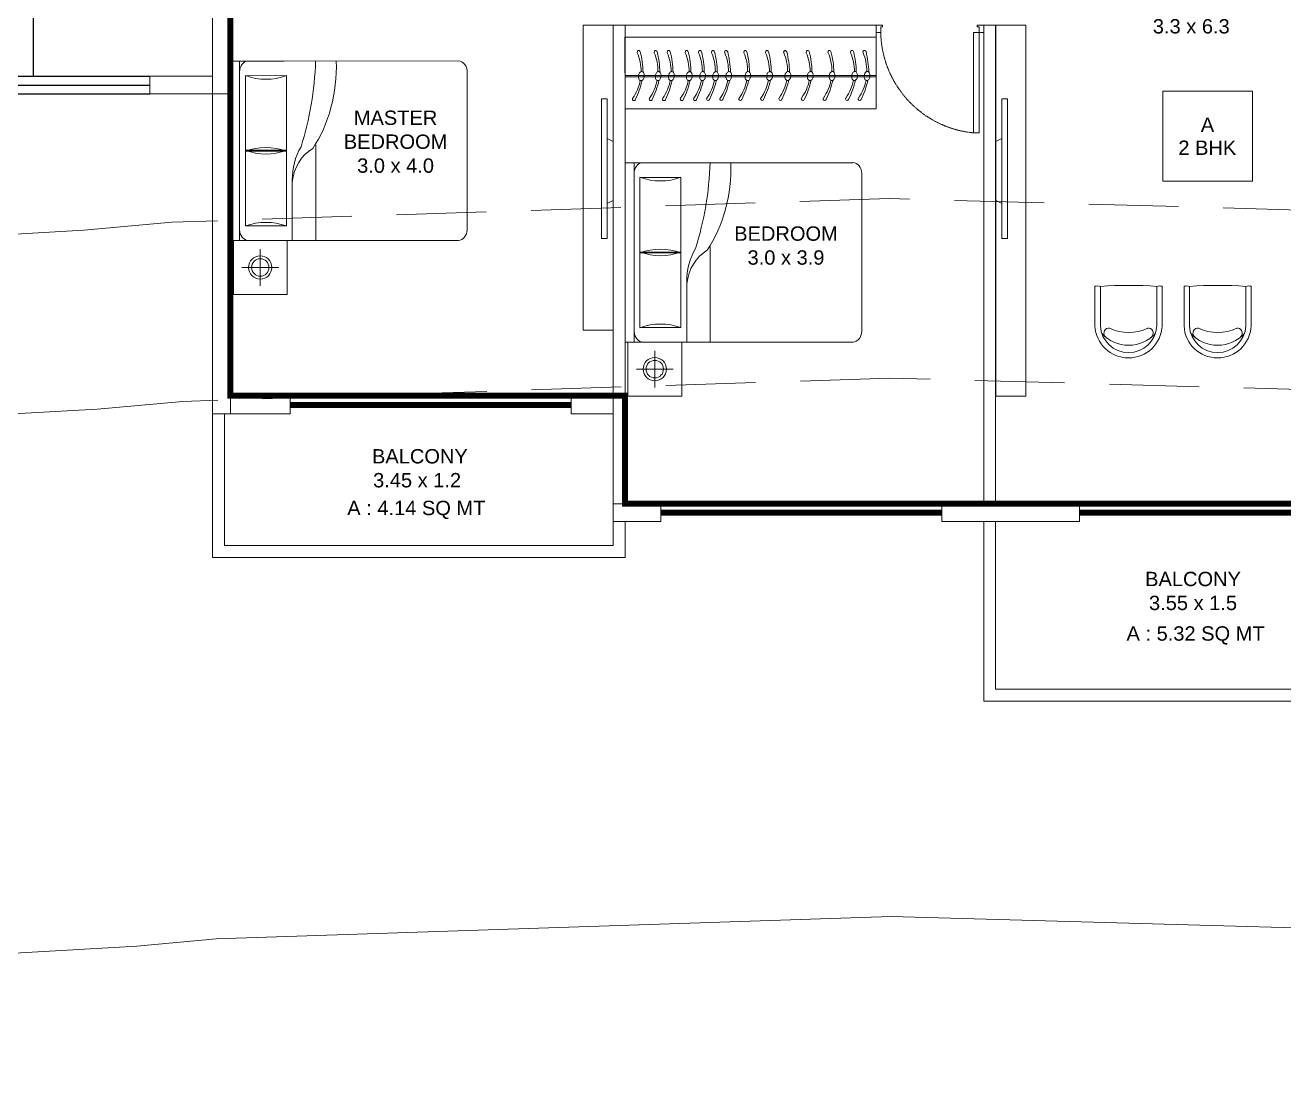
# Model space of a CAD drawing. Header units: inches. Extents: x 27644242 to 29761523, y -859349 to 216979.
# Drawn here: x 29077295 to 29087823, y -807284 to -798443 of the extents above; entities that cross this region are included whole.
import ezdxf

# ---------------------------------------------------------------- set-up
doc = ezdxf.new("R2010")
doc.units = ezdxf.units.IN
doc.header["$MEASUREMENT"] = 0
doc.set_wipeout_variables(frame=1)
doc.linetypes.add('01-Xref Col Podium Lvl-1$0$HIDDEN', pattern=[0.375, 0.25, -0.125])
doc.linetypes.add('DASHED', pattern=[0.75, 0.5, -0.25])
doc.layers.get('Defpoints').update_dxf_attribs({"color": 8})
for name, color, linetype, lineweight in [('DOOR', 4, 'Continuous', 0), ('ELEVATION', 40, 'Continuous', 13), ('FURN', 250, 'Continuous', 0), ('RVA Site Boundary', 17, 'Continuous', 15), ('WALL', 7, 'Continuous', 20), ('WINDOW', 162, 'Continuous', 13)]:
    doc.layers.add(name, color=color, linetype=linetype, lineweight=lineweight)
for name, color, linetype in [('KPA Elevation Line 3', 252, 'Continuous'), ('KPA General Plan Line', 1, 'Continuous'), ('KPA Glass', 152, 'Continuous'), ('KPA Stair Line', 253, 'Continuous'), ('KPA Text', 7, 'Continuous'), ('text', 7, 'Continuous')]:
    doc.layers.add(name, color=color, linetype=linetype)
doc.styles.add('AMITS', font='arial.ttf')
doc.styles.get("Standard").update_dxf_attribs({"font": 'swiss.ttf'})

# ---------------------------------------------------------------- blocks, each defined once
blk = doc.blocks.new('A$C69BC79EC')
for p, q in [((980, 3480), (230, 3230)), ((980, 1280), (980, 3480)), ((1730, 3230), (980, 3480)), ((2755, 3480), (2005, 3230)), ((2755, 1280), (2755, 3480)), ((3505, 3230), (2755, 3480))]:
    blk.add_line(p, q)
at = {"layer": 'KPA Elevation Line 3'}
for p, q in [((1730, 1280), (1730, 3480)), ((2005, 3480), (2005, 1280)), ((1730, 3205), (2005, 3205)), ((1730, 1280), (2005, 1280))]:
    blk.add_line(p, q, dxfattribs=at)
at = {"layer": 'KPA General Plan Line'}
blk.add_line((1730, -370), (230, -370), dxfattribs=at)
at = {"layer": 'KPA Glass', "ltscale": 500}
for p, q in [((2855, 4855), (755, 4855)), ((2855, 4780), (755, 4780)), ((2855, 4705), (755, 4705))]:
    blk.add_line(p, q, dxfattribs=at)
at = {"layer": 'KPA Stair Line', "ltscale": 500}
for p, q in [((1730, 3205), (1730, 4705)), ((2005, 3205), (2005, 4705)), ((1730, 1280), (1730, -220)), ((2005, 1280), (2005, -220))]:
    blk.add_line(p, q, dxfattribs=at)
at = {"layer": 'KPA Stair Line'}
for p, q in [((230, 3205), (1730, 3205)), ((2005, 3205), (3505, 3205)), ((230, 2930), (1730, 2930)), ((2005, 2930), (3505, 2930)), ((230, 2655), (1730, 2655)), ((2005, 2655), (3505, 2655)), ((230, 2380), (1730, 2380)), ((2005, 2380), (3505, 2380)), ((230, 2105), (1730, 2105)), ((2005, 2105), (3505, 2105)), ((230, 1830), (1730, 1830)), ((2005, 1830), (3505, 1830)), ((230, 1555), (1730, 1555)), ((2005, 1555), (3505, 1555)), ((230, 1280), (1730, 1280)), ((3505, 1280), (2005, 1280)), ((2005, 1280), (3505, 1280))]:
    blk.add_line(p, q, dxfattribs=at)
at = {"layer": 'WALL', "ltscale": 500}
for p, q in [((755, 4855), (80, 4855)), ((80, -370), (80, 4855)), ((755, 4705), (755, 4855)), ((2855, 4705), (2855, 4855)), ((3655, 4855), (2855, 4855)), ((3655, 4855), (3655, -370)), ((755, 4705), (230, 4705)), ((230, -370), (230, 4705)), ((3505, 4705), (2855, 4705)), ((3505, 4705), (3505, -220)), ((1730, -220), (3505, -220)), ((1730, -220), (1730, -370)), ((80, -370), (230, -370)), ((1730, -370), (3655, -370))]:
    blk.add_line(p, q, dxfattribs=at)
at = {"layer": 'KPA Text', "extrusion": (-0.021168, 5.594e-15, 0.999776)}
for s, p in [('DN', (-1023, 877, -18)), ('UP', (-1035, 2659, -55))]:
    blk.add_text(s, height=150, rotation=90, dxfattribs=at).set_placement(p)
blk = doc.blocks.new('DOOR_750')
at = {"layer": 'DOOR'}
for points in [[(-70, 50), (-32.5, 50), (-32.5, 750), (-70, 750)], [(-750, 50), (-717.5, 50), (-717.5, 12.5), (-705, 12.5), (-705, 0), (-750, 0)], [(0, 50), (-32.5, 50), (-32.5, 12.5), (-45, 12.5), (-45, 0), (0, 0)]]:
    blk.add_lwpolyline(points, close=True, dxfattribs=at)
at = {"layer": 'DOOR', "linetype": 'DASHED', "ltscale": 10}
blk.add_arc((-2.4, 38), 715.2, 95.4221, 179.04025, dxfattribs=at)
blk = doc.blocks.new('DNDNDNNDDN')
at = {"layer": 'FURN', "extrusion": (9.36485e-09, 6.40542e-09, 1)}
blk.add_line((172, 833, 0), (173, 233, 0), dxfattribs=at)
at = {"layer": 'FURN'}
for p, q in [((2273, 833, 0), (172, 833, 0)), ((2272, 833, 0), (2273, 233, 0)), ((2273, 564, 0), (173, 564, 0)), ((2273, 552, 0), (174, 552, 0)), ((2273, 233, 0), (173, 233, 0))]:
    blk.add_line(p, q, dxfattribs=at)
at = {"layer": 'FURN', "extrusion": (9.36485e-09, 6.40542e-09, 1)}
for points in [[(244, 520, 0.144333), (253, 521, 0.107177), (262, 529, 0.077818), (269, 540, 0.065016), (272, 555, 0.065016), (272, 570, 0.077818), (268, 583, 0.107177), (260, 592, 0.144333), (252, 595, 0.144333), (243, 594, 0.107177), (234, 586, 0.077818), (227, 575, 0.065016), (224, 560, 0.065016), (224, 545, 0.077818), (228, 533, 0.107177), (236, 523, 0.144333)], [(349, 520, 0.144333), (358, 521, 0.107177), (367, 529, 0.077818), (373, 540, 0.065016), (377, 555, 0.065016), (376, 570, 0.077818), (372, 583, 0.107177), (365, 592, 0.144333), (356, 595, 0.144333), (347, 594, 0.107177), (338, 586, 0.077818), (332, 575, 0.065016), (328, 560, 0.065016), (329, 545, 0.077818), (333, 533, 0.107177), (340, 523, 0.144333)], [(537, 520, 0.144333), (546, 522, 0.107177), (555, 529, 0.077818), (561, 540, 0.065016), (565, 555, 0.065016), (564, 570, 0.077818), (560, 583, 0.107177), (553, 592, 0.144333), (544, 596, 0.144333), (535, 594, 0.107177), (526, 586, 0.077818), (520, 575, 0.065016), (516, 560, 0.065016), (517, 545, 0.077818), (521, 533, 0.107177), (528, 523, 0.144333)], [(719, 520, 0.144333), (728, 522, 0.107177), (737, 529, 0.077818), (743, 540, 0.065016), (747, 555, 0.065016), (747, 571, 0.077818), (743, 583, 0.107177), (735, 592, 0.144333), (727, 596, 0.144333), (718, 594, 0.107177), (708, 586, 0.077818), (702, 575, 0.065016), (698, 560, 0.065016), (699, 545, 0.077818), (703, 533, 0.107177), (710, 523, 0.144333)], [(907, 520, 0.144333), (916, 522, 0.107177), (925, 529, 0.077818), (932, 540, 0.065016), (935, 555, 0.065016), (935, 571, 0.077818), (931, 583, 0.107177), (923, 592, 0.144333), (915, 596, 0.144333), (906, 594, 0.107177), (897, 586, 0.077818), (890, 575, 0.065016), (887, 560, 0.065016), (887, 545, 0.077818), (891, 533, 0.107177), (899, 523, 0.144333)], [(1059, 520, 0.144333), (1068, 522, 0.107177), (1078, 529, 0.077818), (1084, 541, 0.065016), (1087, 555, 0.065016), (1087, 571, 0.077818), (1083, 583, 0.107177), (1076, 592, 0.144333), (1067, 596, 0.144333), (1058, 594, 0.107177), (1049, 586, 0.077818), (1042, 575, 0.065016), (1039, 560, 0.065016), (1039, 545, 0.077818), (1043, 533, 0.107177), (1051, 524, 0.144333)], [(1242, 520, 0.144333), (1251, 522, 0.107177), (1260, 529, 0.077818), (1266, 541, 0.065016), (1270, 555, 0.065016), (1269, 571, 0.077818), (1265, 583, 0.107177), (1258, 592, 0.144333), (1249, 596, 0.144333), (1240, 594, 0.107177), (1231, 587, 0.077818), (1225, 575, 0.065016), (1221, 560, 0.065016), (1222, 545, 0.077818), (1226, 533, 0.107177), (1233, 524, 0.144333)], [(1401, 520, 0.144333), (1410, 522, 0.107177), (1419, 530, 0.077818), (1426, 541, 0.065016), (1429, 556, 0.065016), (1429, 571, 0.077818), (1425, 583, 0.107177), (1417, 592, 0.144333), (1409, 596, 0.144333), (1400, 594, 0.107177), (1390, 587, 0.077818), (1384, 575, 0.065016), (1381, 561, 0.065016), (1381, 545, 0.077818), (1385, 533, 0.107177), (1393, 524, 0.144333)], [(1512, 520, 0.144333), (1520, 522, 0.107177), (1530, 530, 0.077818), (1536, 541, 0.065016), (1540, 556, 0.065016), (1539, 571, 0.077818), (1535, 583, 0.107177), (1528, 592, 0.144333), (1519, 596, 0.144333), (1510, 594, 0.107177), (1501, 587, 0.077818), (1495, 575, 0.065016), (1491, 561, 0.065016), (1492, 545, 0.077818), (1496, 533, 0.107177), (1503, 524, 0.144333)], [(1620, 520, 0.144333), (1629, 522, 0.107177), (1639, 530, 0.077818), (1645, 541, 0.065016), (1648, 556, 0.065016), (1648, 571, 0.077818), (1644, 583, 0.107177), (1637, 593, 0.144333), (1628, 596, 0.144333), (1619, 594, 0.107177), (1610, 587, 0.077818), (1603, 576, 0.065016), (1600, 561, 0.065016), (1600, 545, 0.077818), (1604, 533, 0.107177), (1612, 524, 0.144333)], [(1731, 520, 0.144333), (1740, 522, 0.107177), (1749, 530, 0.077818), (1756, 541, 0.065016), (1759, 556, 0.065016), (1759, 571, 0.077818), (1755, 583, 0.107177), (1747, 593, 0.144333), (1739, 596, 0.144333), (1730, 594, 0.107177), (1720, 587, 0.077818), (1714, 576, 0.065016), (1711, 561, 0.065016), (1711, 545, 0.077818), (1715, 533, 0.107177), (1723, 524, 0.144333)], [(1881, 520, 0.144333), (1890, 522, 0.107177), (1899, 530, 0.077818), (1905, 541, 0.065016), (1909, 556, 0.065016), (1909, 571, 0.077818), (1905, 583, 0.107177), (1897, 593, 0.144333), (1889, 596, 0.144333), (1880, 594, 0.107177), (1870, 587, 0.077818), (1864, 576, 0.065016), (1860, 561, 0.065016), (1861, 545, 0.077818), (1865, 533, 0.107177), (1872, 524, 0.144333)], [(1991, 520, 0.144333), (2000, 522, 0.107177), (2010, 530, 0.077818), (2016, 541, 0.065016), (2020, 556, 0.065016), (2019, 571, 0.077818), (2015, 583, 0.107177), (2008, 593, 0.144333), (1999, 596, 0.144333), (1990, 594, 0.107177), (1981, 587, 0.077818), (1975, 576, 0.065016), (1971, 561, 0.065016), (1971, 545, 0.077818), (1975, 533, 0.107177), (1983, 524, 0.144333)], [(2132, 520, 0.144333), (2141, 522, 0.107177), (2151, 530, 0.077818), (2157, 541, 0.065016), (2160, 556, 0.065016), (2160, 571, 0.077818), (2156, 583, 0.107177), (2149, 593, 0.144333), (2140, 596, 0.144333), (2131, 594, 0.107177), (2122, 587, 0.077818), (2115, 576, 0.065016), (2112, 561, 0.065016), (2112, 545, 0.077818), (2116, 533, 0.107177), (2124, 524, 0.144333)]]:
    blk.add_lwpolyline(points, format="xyb", close=True, dxfattribs=at)
for points in [[(234, 525, 0.057952), (257, 354, 1.08017), (282, 363, -0.102886), (250, 520, -0.821198)], [(338, 525, 0.057952), (362, 354, 1.08017), (386, 363, -0.102886), (354, 520, -0.821198)], [(526, 525, 0.057952), (550, 354, 1.08017), (574, 363, -0.102886), (542, 520, -0.821198)], [(709, 525, 0.057952), (732, 354, 1.08017), (757, 363, -0.102886), (725, 520, -0.821198)], [(897, 525, 0.057952), (920, 355, 1.08017), (945, 363, -0.102886), (913, 521, -0.821198)], [(1049, 525, 0.057952), (1072, 355, 1.08017), (1097, 363, -0.102886), (1065, 521, -0.821198)], [(1231, 525, 0.057952), (1254, 355, 1.08017), (1279, 363, -0.102886), (1247, 521, -0.821198)], [(1391, 525, 0.057952), (1414, 355, 1.08017), (1439, 363, -0.102886), (1407, 521, -0.821198)], [(1501, 525, 0.057952), (1524, 355, 1.08017), (1549, 363, -0.102886), (1517, 521, -0.821198)], [(1610, 525, 0.057952), (1633, 355, 1.08017), (1658, 363, -0.102886), (1626, 521, -0.821198)], [(1721, 526, 0.057952), (1744, 355, 1.08017), (1769, 363, -0.102886), (1737, 521, -0.821198)], [(1871, 525, 0.057952), (1894, 355, 1.08017), (1919, 363, -0.102886), (1887, 521, -0.821198)], [(1981, 526, 0.057952), (2004, 355, 1.08017), (2029, 363, -0.102886), (1997, 521, -0.821198)], [(2122, 525, 0.057952), (2145, 355, 1.08017), (2170, 363, -0.102886), (2138, 521, -0.821198)]]:
    blk.add_lwpolyline(points, format="xyb", dxfattribs=at)
for centre, radius, start, end in [((967, 426, 0), 745, 153.8497, 167.1166), ((644, 515, 0), 395, 145.0214, 168.5184), ((310, 749, 0), 13.2, 325.0212, 153.8495), ((1072, 426, 0), 745, 153.8497, 167.1166), ((749, 515, 0), 395, 145.0214, 168.5184), ((415, 749, 0), 13.2, 325.0212, 153.8495), ((1260, 426, 0), 745, 153.8497, 167.1166), ((937, 515, 0), 395, 145.0214, 168.5184), ((603, 749, 0), 13.2, 325.0212, 153.8495), ((1442, 426, 0), 745, 153.8497, 167.1166), ((1119, 515, 0), 395, 145.0214, 168.5184), ((785, 749, 0), 13.2, 325.0212, 153.8495), ((1630, 427, 0), 745, 153.8497, 167.1166), ((1307, 515, 0), 395, 145.0214, 168.5184), ((973, 749, 0), 13.2, 325.0212, 153.8495), ((1783, 427, 0), 745, 153.8497, 167.1166), ((1460, 516, 0), 395, 145.0214, 168.5184), ((1125, 749, 0), 13.2, 325.0212, 153.8495), ((1965, 427, 0), 745, 153.8497, 167.1166), ((1642, 516, 0), 395, 145.0214, 168.5184), ((1308, 749, 0), 13.2, 325.0212, 153.8495), ((2124, 427, 0), 745, 153.8497, 167.1166), ((1801, 516, 0), 395, 145.0214, 168.5184), ((1467, 749, 0), 13.2, 325.0212, 153.8495), ((2235, 427, 0), 745, 153.8497, 167.1166), ((1912, 516, 0), 395, 145.0214, 168.5184), ((1578, 749, 0), 13.2, 325.0212, 153.8495), ((2344, 427, 0), 745, 153.8497, 167.1166), ((2020, 516, 0), 395, 145.0214, 168.5184), ((1686, 750, 0), 13.2, 325.0212, 153.8495), ((2454, 427, 0), 745, 153.8497, 167.1166), ((2131, 516, 0), 395, 145.0214, 168.5184), ((1797, 750, 0), 13.2, 325.0212, 153.8495), ((2604, 427, 0), 745, 153.8497, 167.1166), ((2281, 516, 0), 395, 145.0214, 168.5184), ((1947, 750, 0), 13.2, 325.0212, 153.8495), ((2715, 427, 0), 745, 153.8497, 167.1166), ((2392, 516, 0), 395, 145.0214, 168.5184), ((2057, 750, 0), 13.2, 325.0212, 153.8495), ((2856, 427, 0), 745, 153.8497, 167.1166), ((2532, 516, 0), 395, 145.0214, 168.5184), ((2198, 750, 0), 13.2, 325.0212, 153.8495)]:
    blk.add_arc(centre, radius, start, end, dxfattribs=at)
blk = doc.blocks.new('A$C700F438C')
at = {"layer": 'FURN', "color": 8, "extrusion": (-6.65399e-08, 5.27913e-08, 1)}
for p, q in [((0.073, 1.5, 0), (1.83, 1.5, 0)), ((1.98, 1.5, 0), (1.53, 1.5, 0)), ((1.98, 1.5, 0), (1.53, 1.5, 0)), ((1.98, 1.5, 0), (1.53, 1.5, 0)), ((1.904, 1.5, 0), (1.904, 0, 0)), ((0, 0.091, 0), (0, 1.409, 0)), ((1.855, 1.378, 0), (1.512, 1.378, 0)), ((1.512, 1.378, 0), (1.512, 0.747, 0)), ((1.855, 0.747, 0), (1.855, 1.378, 0)), ((1.267, 0.799, 0), (1.267, 0, 0)), ((1.512, 0.122, 0), (1.512, 0.754, 0)), ((1.512, 0.754, 0), (1.855, 0.754, 0)), ((1.512, 0.747, 0), (1.855, 0.747, 0)), ((1.855, 0.754, 0), (1.855, 0.122, 0)), ((1.463, 0.503, 0), (1.463, 0, 0)), ((1.855, 0.122, 0), (1.512, 0.122, 0)), ((1.83, 0, 0), (0.074, 0, 0)), ((1.904, 0, 0), (1.98, 0, 0))]:
    blk.add_line(p, q, dxfattribs=at)
at = {"layer": 'FURN', "linetype": 'Continuous', "lineweight": 0, "extrusion": (-6.65399e-08, 5.27913e-08, 1)}
blk.add_line((1.83, 0, 0), (1.917, 0, 0), dxfattribs=at)
at = {"layer": 'FURN', "color": 8, "extrusion": (6.65399e-08, -5.27913e-08, -1)}
for centre, major_axis, ratio, start_param, end_param in [((0.073, 1.409, 0), (0, -0.0914, 0), 0.803207, 1.570796, 3.141593), ((1.959, 1.454, 0), (0, -1.077, 0), 0.803207, 0.880587, 1.613256), ((3.067, 1.603, 0), (0, -2.243, 0), 0.803207, 1.197175, 1.525138), ((1.83, 1.409, 0), (0, -0.0914, 0), 0.803207, 3.141593, 4.712389), ((1.683, 2.11, 0), (0, -0.762, 0), 0.803207, -0.283794, 0.283794), ((0.669, 0.085, 0), (-0.705, -0.615, 0), 0.604617, 2.952061, 3.536756), ((-0.032, 0.19, 0), (-1.467, -0.494, 0), 0.581007, 3.019706, 3.343381), ((1.684, 0.015, 0), (0, -0.762, 0), 0.803207, 2.857799, 3.425387), ((0.074, 0.091, 0), (0, -0.0914, 0), 0.803207, 0, 1.570796), ((1.83, 0.092, 0), (0, -0.0914, 0), 0.803207, -1.570796, 0)]:
    blk.add_ellipse(centre, major_axis=major_axis, ratio=ratio, start_param=start_param, end_param=end_param, dxfattribs=at)
at = {"layer": 'FURN', "color": 8, "extrusion": (-6.65399e-08, 5.27913e-08, 1)}
for centre, start_param, end_param in [((1.683, 1.485, 0), -0.283794, 0.283794), ((1.684, -0.61, 0), 2.857799, 3.425387)]:
    blk.add_ellipse(centre, major_axis=(0, -0.762, 0), ratio=0.803207, start_param=start_param, end_param=end_param, dxfattribs=at)
blk = doc.blocks.new('BEDROOM')
at = {"layer": 'FURN', "linetype": 'Continuous', "extrusion": (-5.00305e-08, -8.66553e-08, 1)}
for p, q in [((1066, 501, 0), (1066, 193, 0)), ((912, 347, 0), (1220, 347, 0))]:
    blk.add_line(p, q, dxfattribs=at)
at = {"layer": 'FURN', "ltscale": 500}
blk.add_line((1315, 122, 0), (1315, -1378, 0), dxfattribs=at)
at = {"layer": 'FURN', "ltscale": 0.05, "extrusion": (-5.00305e-08, -8.66553e-08, 1), "elevation": 0}
blk.add_lwpolyline([(1291, 122), (841, 122), (841, 572), (1291, 572)], close=True, dxfattribs=at)
at = {"layer": 'FURN', "linetype": 'Continuous', "extrusion": (-5.00305e-08, -8.66553e-08, 1)}
for radius in [97, 72.8]:
    blk.add_circle((1066, 347, 0), radius, dxfattribs=at)
at = {"layer": 'FURN', "extrusion": (-3.01072e-07, 1.30707e-07, 1), "xscale": -1000.000000000015, "yscale": 1000.000000000015, "zscale": 1000.000000000007, "rotation": 180.0236273616612}
blk.add_blockref('A$C700F438C', (-665, 121, 0), dxfattribs=at)
blk = doc.blocks.new('TVVVV')
at = {"layer": 'FURN', "ltscale": 1000, "elevation": 0}
blk.add_lwpolyline([(-130, 740), (-82, 740), (-82, -429), (-130, -429)], close=True, dxfattribs=at)
for points in [[(-130, 447), (-179, 422)], [(-130, -96), (-179, -71)]]:
    blk.add_lwpolyline(points, dxfattribs=at)
blk = doc.blocks.new('cha-1')
at = {"color": 0, "linetype": 'ByBlock'}
for points in [[(375, 10), (375, 453, 0.950858), (-375, 453), (-375, 10)], [(315, 11), (315, 452, 0.946504), (-315, 452), (-315, 11)]]:
    blk.add_lwpolyline(points, format="xyb", dxfattribs=at)
for centre, radius, start, end in [((0, 263), 405, 42.4573, 137.5427), ((-217, 533), 58.2, 126.2045, 258.1486), ((217, 533), 58.2, 281.8514, 53.7955), ((-224, 501), 25, 258.1486, 294.8492), ((0, 17), 508, 65.1508, 114.8492), ((224, 501), 25, 245.1508, 281.8514), ((-347, 125), 118, 256.2867, 285.6904), ((0, 4466), 4466, 265.9551, 274.0449), ((347, 125), 118, 254.3096, 283.7133)]:
    blk.add_arc(centre, radius, start, end, dxfattribs=at)

msp = doc.modelspace()

# ---------------------------------------------------------------- linework, layer by layer
at = {"layer": 'Defpoints', "ltscale": 500}
msp.add_lwpolyline([(29084662.3, -793942.7, 50, 50, 0), (29084662.3, -796192.7, 50, 50, 0), (29084512.3, -796192.7, 50, 50, 0), (29084512.3, -796092.7, 50, 50, 0), (29083211.9, -796092.7, 50, 50, 0), (29083212.2, -797542.7, 50, 50, 0), (29081412.2, -797542.7, 50, 50, 0), (29081412.2, -796092.8, 50, 50, 0), (29079012.2, -796092.8, 50, 50, 0), (29079012.3, -801540.4, 50, 50, 0), (29082312.2, -801540.5, 50, 50, 0), (29082312.2, -802442.8, 50, 50, 0), (29085312.2, -802442.7, 50, 50, 0), (29085312.2, -802442.7, 50, 50, 0), (29088712.3, -802442.7, 50, 50, 0), (29088712.3, -793942.7, 50, 50, 0), (29087312.2, -793942.7, 50, 50, 0)], format="xyseb", dxfattribs=at)
at = {"layer": 'ELEVATION', "ltscale": 500}
for points in [[(29082312.3, -802592.7), (29082312.3, -802892.8), (29078862.3, -802892.8), (29078862.3, -801692.8)], [(29082212.3, -802592.7), (29082212.3, -802792.8), (29078962.3, -802792.8), (29078962.3, -801692.8)], [(29088862.3, -802592.7), (29088862.3, -804092.8), (29085312.3, -804092.8), (29085312.3, -802592.7)], [(29088762.3, -802592.7), (29088762.3, -803992.8), (29085412.3, -803992.8), (29085412.3, -802592.7)]]:
    msp.add_lwpolyline(points, dxfattribs=at)
at = {"layer": 'FURN', "ltscale": 500}
for points in [[(29082212.3, -800992.7), (29081962.3, -800992.7), (29081962.3, -798442.7), (29082212.3, -798442.7)], [(29085413.9, -801542.7), (29085663.9, -801542.7), (29085663.9, -798442.7), (29085413.9, -798442.7)]]:
    msp.add_lwpolyline(points, close=True, dxfattribs=at)
at = {"layer": 'FURN', "ltscale": 1000}
msp.add_lwpolyline([(29086810.8, -799745.4), (29087560.8, -799745.4), (29087560.8, -798995.4), (29086810.8, -798995.4)], close=True, dxfattribs=at)
at = {"layer": 'RVA Site Boundary', "color": 252, "linetype": '01-Xref Col Podium Lvl-1$0$HIDDEN', "ltscale": 3000}
for points in [[(29117719.3, -786775.5), (29119000.8, -791560.5), (29119216.3, -792343.2), (29117087, -796269.2), (29120129.2, -799129.8), (29120264.6, -803342.2), (29119608.6, -804725.4), (29119397.1, -804707), (29112327, -804093), (29110334.5, -803838.3), (29110025.5, -802230.6), (29106866.8, -801647), (29106630, -801603.2), (29097502.8, -799387.6), (29091801.5, -801216), (29090487.2, -801559.2), (29084528.6, -801392.6), (29078614.2, -801587.4), (29077896, -801652.8), (29070594.6, -802069.7), (29062281.5, -802826.4)], [(29116271.7, -787168.7), (29117553.2, -791953.6), (29117609.8, -792159), (29115217.3, -796570.2), (29118649.9, -799797.8), (29118753.7, -803027.5), (29118700, -803140.8), (29112487.1, -802601.2), (29111602.5, -802488.2), (29111305.3, -800941.7), (29107139.4, -800171.9), (29106943.5, -800135.7), (29097446.6, -797830.4), (29091382.7, -799775.1), (29090315.2, -800053.8), (29084524.8, -799891.9), (29078521.4, -800089.6), (29077785.2, -800156.7), (29070483.8, -800573.6), (29062057, -801340.7)]]:
    msp.add_lwpolyline(points, dxfattribs=at)
at = {"layer": 'RVA Site Boundary', "ltscale": 500}
msp.add_lwpolyline([(29097671.5, -804059.2), (29093058.1, -805538.7), (29091211.2, -806021.1), (29090696.3, -806066.8), (29084539.7, -805894.7), (29078892.7, -806080.7), (29078228.5, -806141.2), (29070926.9, -806558.1), (29062954.9, -807283.7)], dxfattribs=at)
at = {"layer": 'WALL', "ltscale": 500}
for points in [[(29078862.3, -801692.8), (29079012.3, -801692.8), (29079012.3, -795942.8), (29078862.3, -795942.8)], [(29082312.3, -798442.7), (29082212.3, -798442.7), (29082212.3, -802442.7), (29082312.3, -802442.7)], [(29084412.3, -798542.7), (29084412.3, -798442.7), (29082312.3, -798442.7), (29082312.3, -798542.7)], [(29085412.3, -798442.7), (29085312.3, -798442.7), (29085312.3, -802442.7), (29085412.3, -802442.7)], [(29079512.3, -801692.3), (29079512.3, -801542.3), (29079012.3, -801542.7), (29079012.3, -801692.7)], [(29082212.3, -801692.3), (29082212.3, -801542.3), (29081862.3, -801542.7), (29081862.3, -801692.7)], [(29082612.3, -802592.7), (29082612.3, -802442.7), (29082212.3, -802442.7), (29082212.3, -802592.7)], [(29086112.3, -802592.7), (29086112.3, -802442.7), (29084962.3, -802442.7), (29084962.3, -802592.7)]]:
    msp.add_lwpolyline(points, close=True, dxfattribs=at)
at = {"layer": 'WINDOW', "ltscale": 500, "const_width": 50}
for points in [[(29081862.3, -801617.7), (29079512.3, -801617.3)], [(29082612.3, -802517.7), (29084962.3, -802517.7)], [(29088262.3, -802517.7), (29086112.3, -802517.7)]]:
    msp.add_lwpolyline(points, dxfattribs=at)

# ---------------------------------------------------------------- block references
at = {"ltscale": 500, "rotation": 180}
msp.add_blockref('A$C69BC79EC', (29079092.3, -794162.7), dxfattribs=at)
at = {"layer": 'DOOR', "xscale": -1.200000000020023, "yscale": 1.200000000020023, "zscale": 1.200000000020023, "rotation": 180}
msp.add_blockref('DOOR_750', (29085312.3, -798442.7), dxfattribs=at)
at = {"layer": 'FURN', "ltscale": 1000, "rotation": 180}
for name, p in [('DNDNDNNDDN', (29084585, -798309.9, 0)), ('TVVVV', (29082033.6, -799486.9, 0))]:
    msp.add_blockref(name, p, dxfattribs=at)
at = {"layer": 'FURN', "ltscale": 500, "rotation": 180}
for p in [(29080327.4, -800121, 0), (29083627.4, -800971, 0)]:
    msp.add_blockref('BEDROOM', p, dxfattribs=at)
at = {"layer": 'FURN', "ltscale": 1000, "xscale": -1, "rotation": 180}
msp.add_blockref('TVVVV', (29085592.6, -799486.9, 0), dxfattribs=at)

# ---------------------------------------------------------------- texts
at = {"layer": 'text', "ltscale": 100, "char_height": 120, "width": 1715.235, "style": 'AMITS'}
for s, insert, attachment_point in [('\\pxqc;LIVING /DINING\\P3.3 x 6.3', (29087906, -798192), 3), ('\\pxqc;MASTER \\PBEDROOM\\P3.0 x 4.0', (29081250.8, -799156.4), 3), ('\\pxqc;BEDROOM\\P3.0 x 3.9', (29084516.3, -800124.7, 0), 3), ('\\pxqc; BALCONY\\P3.45 x 1.2', (29079715.7, -801986.2), 1), ('\\pxqc;A : 4.14 SQ MT', (29079709.2, -802418.2), 1), ('\\pxqc;BALCONY\\P3.55 x 1.5', (29087920.7, -803012), 3), ('\\pxqc;A : 5.32 SQ MT', (29086226.9, -803467.7), 1)]:
    msp.add_mtext(s, dxfattribs=dict(at, insert=insert, attachment_point=attachment_point))
at = {"layer": 'text', "color": 1, "ltscale": 100, "char_height": 120, "width": 1715.235, "attachment_point": 7, "style": 'AMITS'}
for s, insert in [('\\pxqc;A', (29086326.5, -799335.3)), ('\\pxqc;2 BHK', (29086325.1, -799526.9))]:
    msp.add_mtext(s, dxfattribs=dict(at, insert=insert))

# ---------------------------------------------------------------- next in the draw order: block references
at = {"layer": 'FURN', "ltscale": 1000, "xscale": 0.7494972036074088, "yscale": 0.7494972036074088, "zscale": 0.7494972036074088, "rotation": 179.9999999997228}
for p in [(29086524, -800617.5), (29087268.8, -800617.5)]:
    msp.add_blockref('cha-1', p, dxfattribs=at)

doc.saveas('drawing.dxf')
